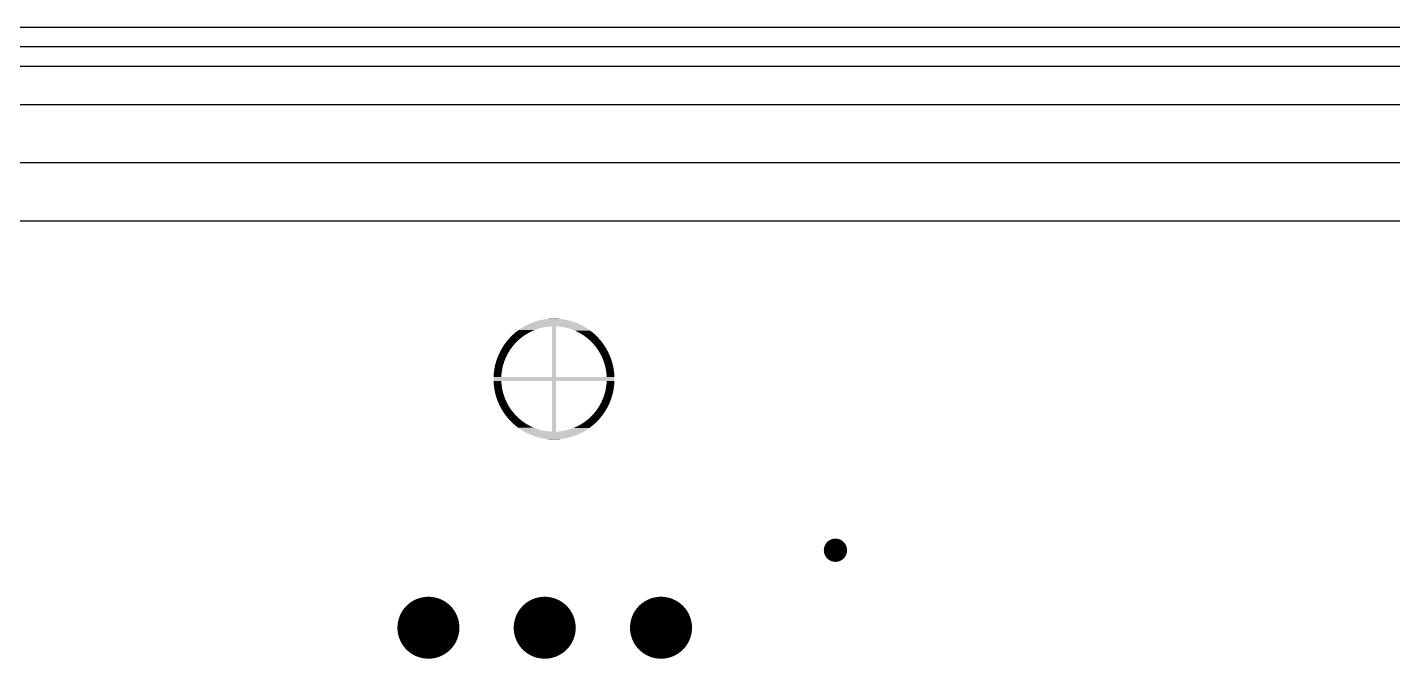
# Model space of a CAD drawing. Extents: x 295 to 953, y 10 to 290.
# Drawn here: x 601.25 to 645.98, y 196.32 to 217.02 of the extents above; entities that cross this region are included whole.
import ezdxf

# ---------------------------------------------------------------- set-up
doc = ezdxf.new("R2010")
doc.units = 0
doc.header["$LTSCALE"] = 5
doc.header["$MEASUREMENT"] = 0
doc.layers.get('0').update_dxf_attribs({"linetype": 'CONTINUOUS', "lineweight": 25})
doc.layers.add('DV-ABPB-A4_IN3', color=5, linetype='CONTINUOUS')

msp = doc.modelspace()

# ---------------------------------------------------------------- linework, layer by layer
at = {"color": 7}
for points, const_width in [([(627.534, 199.873, 1), (627.915, 199.873, 1)], 0.381), ([(613.882, 197.333, 1), (614.898, 197.333, 1)], 1.016), ([(617.692, 197.333, 1), (618.708, 197.333, 1)], 1.016), ([(621.502, 197.333, 1), (622.518, 197.333, 1)], 1.016)]:
    msp.add_lwpolyline(points, format="xyb", close=True, dxfattribs=dict(at, const_width=const_width))
for points in [[(617.342, 207.091), (617.371, 207.112), (617.864, 207.091), (617.92, 207.112)], [(617.371, 207.112), (617.374, 207.114), (617.92, 207.112), (617.926, 207.114)], [(617.374, 207.114), (617.4, 207.131), (617.926, 207.114), (617.976, 207.131)], [(617.4, 207.131), (617.425, 207.148), (617.976, 207.131), (618.032, 207.148)], [(617.425, 207.148), (617.427, 207.149), (618.032, 207.148), (618.037, 207.149)], [(617.427, 207.149), (617.449, 207.163), (618.037, 207.149), (618.09, 207.163)], [(617.449, 207.163), (617.471, 207.177), (618.09, 207.163), (618.147, 207.177)], [(617.471, 207.177), (617.481, 207.183), (618.147, 207.177), (618.181, 207.183)], [(617.481, 207.183), (617.489, 207.188), (618.181, 207.183), (618.206, 207.188)], [(617.489, 207.188), (617.505, 207.197), (618.206, 207.188), (618.264, 207.197)], [(617.505, 207.197), (617.518, 207.204), (618.264, 207.197), (618.323, 207.204)], [(617.518, 207.204), (617.527, 207.21), (618.323, 207.204), (618.382, 207.21)], [(617.527, 207.21), (617.532, 207.213), (618.382, 207.21), (618.441, 207.213)], [(617.532, 207.213), (617.536, 207.215), (619.477, 207.213), (619.473, 207.215)], [(617.536, 207.215), (617.586, 207.242), (619.473, 207.215), (619.423, 207.242)], [(617.586, 207.242), (617.592, 207.245), (619.423, 207.242), (619.417, 207.245)], [(617.592, 207.245), (617.643, 207.271), (619.417, 207.245), (619.366, 207.271)], [(617.643, 207.271), (617.648, 207.273), (619.366, 207.271), (619.36, 207.273)], [(617.648, 207.273), (617.701, 207.297), (619.36, 207.273), (619.308, 207.297)], [(617.701, 207.297), (617.706, 207.3), (619.308, 207.297), (619.303, 207.3)], [(617.706, 207.3), (617.759, 207.322), (619.303, 207.3), (619.25, 207.322)], [(617.759, 207.322), (617.765, 207.325), (619.25, 207.322), (619.244, 207.325)], [(617.765, 207.325), (617.818, 207.345), (619.244, 207.325), (619.191, 207.345)], [(617.818, 207.345), (617.824, 207.347), (619.191, 207.345), (619.185, 207.347)], [(617.824, 207.347), (617.878, 207.366), (619.185, 207.347), (619.131, 207.366)], [(617.878, 207.366), (617.884, 207.368), (619.131, 207.366), (619.125, 207.368)], [(617.884, 207.368), (617.939, 207.385), (619.125, 207.368), (619.071, 207.385)], [(617.939, 207.385), (617.944, 207.387), (619.071, 207.385), (619.064, 207.387)], [(617.944, 207.387), (618, 207.402), (619.064, 207.387), (619.009, 207.402)], [(618, 207.402), (618.005, 207.404), (619.009, 207.402), (619.003, 207.404)], [(618.005, 207.404), (618.061, 207.418), (619.003, 207.404), (618.948, 207.418)], [(618.061, 207.418), (618.067, 207.419), (618.948, 207.418), (618.942, 207.419)], [(618.067, 207.419), (618.124, 207.431), (618.942, 207.419), (618.886, 207.431)], [(618.124, 207.431), (618.129, 207.432), (618.886, 207.431), (618.879, 207.432)], [(618.129, 207.432), (618.186, 207.442), (618.879, 207.432), (618.823, 207.442)], [(618.186, 207.442), (618.192, 207.443), (618.823, 207.442), (618.817, 207.443)], [(618.192, 207.443), (618.249, 207.451), (618.817, 207.443), (618.761, 207.451)], [(618.249, 207.451), (618.254, 207.452), (618.761, 207.451), (618.754, 207.452)], [(618.254, 207.452), (618.312, 207.458), (618.754, 207.452), (618.698, 207.458)], [(618.312, 207.458), (618.317, 207.459), (618.698, 207.458), (618.69, 207.459)], [(618.317, 207.459), (618.376, 207.464), (618.69, 207.459), (618.634, 207.464)], [(618.376, 207.464), (618.381, 207.464), (618.634, 207.464), (618.626, 207.464)], [(618.381, 207.464), (618.44, 207.467), (618.626, 207.464), (618.571, 207.467)], [(618.44, 207.467), (618.444, 207.467), (618.571, 207.467), (618.56, 207.467)], [(618.441, 205.55), (618.441, 207.213), (618.568, 205.55), (618.568, 207.213)], [(618.444, 207.467), (618.508, 207.468), (618.56, 207.467), (618.508, 207.468)], [(618.584, 207.212), (618.568, 207.213), (619.478, 207.212), (619.477, 207.213)], [(618.607, 207.211), (618.584, 207.212), (619.48, 207.211), (619.478, 207.212)], [(618.666, 207.206), (618.607, 207.211), (619.488, 207.206), (619.48, 207.211)], [(618.724, 207.2), (618.666, 207.206), (619.499, 207.2), (619.488, 207.206)], [(618.783, 207.191), (618.724, 207.2), (619.514, 207.191), (619.499, 207.2)], [(618.841, 207.181), (618.783, 207.191), (619.532, 207.181), (619.514, 207.191)], [(618.845, 207.18), (618.841, 207.181), (619.533, 207.18), (619.532, 207.181)], [(618.899, 207.168), (618.845, 207.18), (619.552, 207.168), (619.533, 207.18)], [(618.957, 207.154), (618.899, 207.168), (619.575, 207.154), (619.552, 207.168)], [(618.983, 207.146), (618.957, 207.154), (619.587, 207.146), (619.575, 207.154)], [(619.014, 207.137), (618.983, 207.146), (619.6, 207.137), (619.587, 207.146)], [(619.07, 207.119), (619.014, 207.137), (619.627, 207.119), (619.6, 207.137)], [(619.092, 207.111), (619.07, 207.119), (619.639, 207.111), (619.627, 207.119)], [(619.126, 207.098), (619.092, 207.111), (619.656, 207.098), (619.639, 207.111)], [(616.907, 206.658), (616.92, 206.676), (617.235, 206.658), (617.252, 206.676)], [(616.92, 206.676), (616.939, 206.701), (617.252, 206.676), (617.276, 206.701)], [(616.939, 206.701), (616.958, 206.726), (617.276, 206.701), (617.301, 206.726)], [(616.958, 206.726), (616.972, 206.742), (617.301, 206.726), (617.318, 206.742)], [(616.972, 206.742), (616.999, 206.775), (617.318, 206.742), (617.354, 206.775)], [(616.999, 206.775), (617.006, 206.782), (617.354, 206.775), (617.362, 206.782)], [(617.006, 206.782), (617.04, 206.82), (617.362, 206.782), (617.407, 206.82)], [(617.04, 206.82), (617.041, 206.822), (617.407, 206.82), (617.409, 206.822)], [(617.041, 206.822), (617.074, 206.857), (617.409, 206.822), (617.453, 206.857)], [(617.074, 206.857), (617.084, 206.868), (617.453, 206.857), (617.468, 206.868)], [(617.084, 206.868), (617.109, 206.893), (617.468, 206.868), (617.501, 206.893)], [(617.109, 206.893), (617.129, 206.913), (617.501, 206.893), (617.531, 206.913)], [(617.129, 206.913), (617.143, 206.926), (617.531, 206.913), (617.55, 206.926)], [(617.143, 206.926), (617.176, 206.956), (617.55, 206.926), (617.597, 206.956)], [(617.176, 206.956), (617.178, 206.958), (617.597, 206.956), (617.6, 206.958)], [(617.178, 206.958), (617.212, 206.988), (617.6, 206.958), (617.651, 206.988)], [(617.212, 206.988), (617.224, 206.998), (617.651, 206.988), (617.669, 206.998)], [(617.224, 206.998), (617.246, 207.017), (617.669, 206.998), (617.703, 207.017)], [(617.246, 207.017), (617.273, 207.038), (617.703, 207.017), (617.746, 207.038)], [(617.273, 207.038), (617.279, 207.043), (617.746, 207.038), (617.756, 207.043)], [(617.279, 207.043), (617.311, 207.068), (617.756, 207.043), (617.81, 207.068)], [(617.311, 207.068), (617.323, 207.077), (617.81, 207.068), (617.831, 207.077)], [(617.323, 207.077), (617.342, 207.091), (617.831, 207.077), (617.864, 207.091)], [(619.18, 207.076), (619.126, 207.098), (619.687, 207.076), (619.656, 207.098)], [(619.187, 207.073), (619.18, 207.076), (619.691, 207.073), (619.687, 207.076)], [(619.235, 207.052), (619.187, 207.073), (619.719, 207.052), (619.691, 207.073)], [(619.27, 207.035), (619.235, 207.052), (619.741, 207.035), (619.719, 207.052)], [(619.288, 207.026), (619.27, 207.035), (619.751, 207.026), (619.741, 207.035)], [(619.34, 206.998), (619.288, 207.026), (619.785, 206.998), (619.751, 207.026)], [(619.347, 206.994), (619.34, 206.998), (619.79, 206.994), (619.785, 206.998)], [(619.392, 206.969), (619.347, 206.994), (619.819, 206.969), (619.79, 206.994)], [(619.418, 206.952), (619.392, 206.969), (619.838, 206.952), (619.819, 206.969)], [(619.442, 206.937), (619.418, 206.952), (619.853, 206.937), (619.838, 206.952)], [(619.484, 206.909), (619.442, 206.937), (619.884, 206.909), (619.853, 206.937)], [(619.491, 206.904), (619.484, 206.909), (619.888, 206.904), (619.884, 206.909)], [(619.539, 206.87), (619.491, 206.904), (619.923, 206.87), (619.888, 206.904)], [(619.547, 206.864), (619.539, 206.87), (619.929, 206.864), (619.923, 206.87)], [(619.586, 206.833), (619.547, 206.864), (619.957, 206.833), (619.929, 206.864)], [(619.605, 206.818), (619.586, 206.833), (619.972, 206.818), (619.957, 206.833)], [(619.631, 206.796), (619.605, 206.818), (619.991, 206.796), (619.972, 206.818)], [(619.66, 206.77), (619.631, 206.796), (620.014, 206.77), (619.991, 206.796)], [(619.676, 206.756), (619.66, 206.77), (620.025, 206.756), (620.014, 206.77)], [(619.713, 206.721), (619.676, 206.756), (620.054, 206.721), (620.025, 206.756)], [(619.718, 206.715), (619.713, 206.721), (620.059, 206.715), (620.054, 206.721)], [(619.76, 206.673), (619.718, 206.715), (620.091, 206.673), (620.059, 206.715)], [(619.762, 206.671), (619.76, 206.673), (620.093, 206.671), (620.091, 206.673)], [(619.8, 206.629), (619.762, 206.671), (620.123, 206.629), (620.093, 206.671)], [(616.647, 206.176), (616.663, 206.217), (616.921, 206.176), (616.939, 206.217)], [(616.663, 206.217), (616.67, 206.235), (616.939, 206.217), (616.948, 206.235)], [(616.67, 206.235), (616.685, 206.27), (616.948, 206.235), (616.965, 206.27)], [(616.685, 206.27), (616.695, 206.293), (616.965, 206.27), (616.978, 206.293)], [(616.695, 206.293), (616.708, 206.322), (616.978, 206.293), (616.993, 206.322)], [(616.708, 206.322), (616.722, 206.351), (616.993, 206.322), (617.009, 206.351)], [(616.722, 206.351), (616.733, 206.374), (617.009, 206.351), (617.022, 206.374)], [(616.733, 206.374), (616.75, 206.408), (617.022, 206.374), (617.044, 206.408)], [(616.75, 206.408), (616.759, 206.424), (617.044, 206.408), (617.054, 206.424)], [(616.759, 206.424), (616.781, 206.463), (617.054, 206.424), (617.08, 206.463)], [(616.781, 206.463), (616.787, 206.473), (617.08, 206.463), (617.087, 206.473)], [(616.787, 206.473), (616.813, 206.518), (617.087, 206.473), (617.119, 206.518)], [(616.813, 206.518), (616.815, 206.521), (617.119, 206.518), (617.121, 206.521)], [(616.815, 206.521), (616.845, 206.568), (617.121, 206.521), (617.158, 206.568)], [(616.845, 206.568), (616.847, 206.572), (617.158, 206.568), (617.161, 206.572)], [(616.847, 206.572), (616.875, 206.614), (617.161, 206.572), (617.196, 206.614)], [(616.875, 206.614), (616.882, 206.624), (617.196, 206.614), (617.205, 206.624)], [(616.882, 206.624), (616.907, 206.658), (617.205, 206.624), (617.235, 206.658)], [(619.808, 206.619), (619.8, 206.629), (620.13, 206.619), (620.123, 206.629)], [(619.838, 206.584), (619.808, 206.619), (620.154, 206.584), (620.13, 206.619)], [(619.852, 206.567), (619.838, 206.584), (620.166, 206.567), (620.154, 206.584)], [(619.875, 206.538), (619.852, 206.567), (620.184, 206.538), (620.166, 206.567)], [(619.894, 206.513), (619.875, 206.538), (620.199, 206.513), (620.184, 206.538)], [(619.91, 206.49), (619.894, 206.513), (620.213, 206.49), (620.199, 206.513)], [(619.932, 206.458), (619.91, 206.49), (620.231, 206.458), (620.213, 206.49)], [(619.944, 206.441), (619.932, 206.458), (620.24, 206.441), (620.231, 206.458)], [(619.969, 206.402), (619.944, 206.441), (620.261, 206.402), (620.24, 206.441)], [(619.976, 206.391), (619.969, 206.402), (620.267, 206.391), (620.261, 206.402)], [(620.003, 206.346), (619.976, 206.391), (620.29, 206.346), (620.267, 206.391)], [(620.006, 206.34), (620.003, 206.346), (620.292, 206.34), (620.29, 206.346)], [(620.034, 206.288), (620.006, 206.34), (620.316, 206.288), (620.292, 206.34)], [(620.061, 206.235), (620.035, 206.288), (620.339, 206.235), (620.316, 206.288)], [(620.064, 206.229), (620.061, 206.235), (620.341, 206.229), (620.339, 206.235)], [(620.086, 206.182), (620.064, 206.229), (620.36, 206.182), (620.341, 206.229)], [(616.543, 205.765), (616.55, 205.809), (616.8, 205.765), (616.808, 205.809)], [(616.55, 205.809), (616.552, 205.824), (616.808, 205.809), (616.81, 205.824)], [(616.552, 205.824), (616.561, 205.871), (616.81, 205.824), (616.821, 205.871)], [(616.561, 205.871), (616.563, 205.882), (616.821, 205.871), (616.823, 205.882)], [(616.563, 205.882), (616.574, 205.933), (616.823, 205.882), (616.836, 205.933)], [(616.574, 205.933), (616.576, 205.939), (616.836, 205.933), (616.838, 205.939)], [(616.576, 205.939), (616.59, 205.995), (616.838, 205.939), (616.854, 205.995)], [(616.59, 205.996), (616.606, 206.052), (616.854, 205.996), (616.872, 206.052)], [(616.59, 205.995), (616.59, 205.996), (616.854, 205.995), (616.854, 205.996)], [(616.606, 206.052), (616.607, 206.056), (616.872, 206.052), (616.874, 206.056)], [(616.607, 206.056), (616.623, 206.108), (616.874, 206.056), (616.893, 206.108)], [(616.623, 206.108), (616.626, 206.116), (616.893, 206.108), (616.896, 206.116)], [(616.626, 206.116), (616.642, 206.163), (616.896, 206.116), (616.915, 206.163)], [(616.642, 206.163), (616.647, 206.176), (616.915, 206.163), (616.921, 206.176)], [(620.09, 206.17), (620.086, 206.182), (620.364, 206.17), (620.36, 206.182)], [(620.109, 206.127), (620.09, 206.17), (620.379, 206.127), (620.364, 206.17)], [(620.115, 206.11), (620.109, 206.127), (620.385, 206.11), (620.379, 206.127)], [(620.13, 206.072), (620.115, 206.11), (620.397, 206.072), (620.385, 206.11)], [(620.137, 206.05), (620.13, 206.072), (620.404, 206.05), (620.397, 206.072)], [(620.149, 206.016), (620.137, 206.05), (620.414, 206.016), (620.404, 206.05)], [(620.157, 205.989), (620.149, 206.016), (620.421, 205.989), (620.414, 206.016)], [(620.166, 205.959), (620.157, 205.989), (620.428, 205.959), (620.421, 205.989)], [(620.174, 205.927), (620.166, 205.959), (620.436, 205.927), (620.428, 205.959)], [(620.181, 205.902), (620.174, 205.927), (620.442, 205.902), (620.436, 205.927)], [(620.19, 205.865), (620.181, 205.902), (620.449, 205.865), (620.442, 205.902)], [(620.194, 205.844), (620.19, 205.865), (620.453, 205.844), (620.449, 205.865)], [(620.202, 205.803), (620.194, 205.844), (620.46, 205.803), (620.453, 205.844)], [(620.206, 205.786), (620.202, 205.803), (620.463, 205.786), (620.46, 205.803)], [(620.213, 205.74), (620.206, 205.786), (620.469, 205.74), (620.463, 205.786)], [(616.523, 205.487), (616.524, 205.55), (620.486, 205.487), (620.485, 205.55)], [(616.524, 205.423), (616.523, 205.487), (620.485, 205.423), (620.486, 205.487)], [(616.524, 205.55), (616.525, 205.556), (616.778, 205.55), (616.779, 205.556)], [(616.527, 205.364), (616.524, 205.423), (616.782, 205.364), (616.778, 205.423)], [(616.525, 205.556), (616.526, 205.589), (616.779, 205.556), (616.78, 205.589)], [(616.526, 205.589), (616.528, 205.62), (616.78, 205.589), (616.783, 205.62)], [(616.527, 205.36), (616.527, 205.364), (616.782, 205.36), (616.782, 205.364)], [(616.532, 205.305), (616.527, 205.36), (616.787, 205.305), (616.782, 205.36)], [(616.528, 205.62), (616.53, 205.648), (616.783, 205.62), (616.785, 205.648)], [(616.53, 205.648), (616.533, 205.683), (616.785, 205.648), (616.789, 205.683)], [(616.533, 205.683), (616.536, 205.707), (616.789, 205.683), (616.791, 205.707)], [(616.536, 205.707), (616.54, 205.746), (616.791, 205.707), (616.797, 205.746)], [(616.54, 205.746), (616.543, 205.765), (616.797, 205.746), (616.8, 205.765)], [(618.441, 203.761), (618.441, 205.423), (618.568, 203.761), (618.568, 205.423)], [(620.215, 205.727), (620.213, 205.74), (620.471, 205.727), (620.469, 205.74)], [(620.221, 205.677), (620.215, 205.727), (620.477, 205.677), (620.471, 205.727)], [(620.22, 205.291), (620.224, 205.326), (620.476, 205.291), (620.479, 205.326)], [(620.222, 205.668), (620.221, 205.677), (620.477, 205.668), (620.477, 205.677)], [(620.227, 205.614), (620.222, 205.668), (620.482, 205.614), (620.477, 205.668)], [(620.224, 205.326), (620.226, 205.354), (620.479, 205.326), (620.481, 205.354)], [(620.226, 205.354), (620.229, 205.385), (620.481, 205.354), (620.483, 205.385)], [(620.227, 205.609), (620.227, 205.614), (620.482, 205.609), (620.482, 205.614)], [(620.231, 205.55), (620.227, 205.609), (620.485, 205.55), (620.482, 205.609)], [(620.229, 205.385), (620.23, 205.417), (620.483, 205.385), (620.484, 205.417)], [(620.23, 205.417), (620.231, 205.423), (620.484, 205.417), (620.485, 205.423)], [(616.532, 205.297), (616.532, 205.305), (616.788, 205.297), (616.787, 205.305)], [(616.538, 205.246), (616.532, 205.297), (616.794, 205.246), (616.788, 205.297)], [(616.54, 205.234), (616.538, 205.246), (616.796, 205.234), (616.794, 205.246)], [(616.546, 205.188), (616.54, 205.234), (616.803, 205.188), (616.796, 205.234)], [(616.549, 205.171), (616.546, 205.188), (616.807, 205.171), (616.803, 205.188)], [(616.556, 205.13), (616.549, 205.171), (616.815, 205.13), (616.807, 205.171)], [(616.56, 205.108), (616.556, 205.13), (616.819, 205.108), (616.815, 205.13)], [(616.567, 205.072), (616.56, 205.108), (616.828, 205.072), (616.819, 205.108)], [(616.573, 205.046), (616.567, 205.072), (616.835, 205.046), (616.828, 205.072)], [(616.581, 205.015), (616.573, 205.046), (616.843, 205.015), (616.835, 205.046)], [(616.588, 204.985), (616.581, 205.015), (616.852, 204.985), (616.843, 205.015)], [(616.595, 204.958), (616.588, 204.985), (616.86, 204.958), (616.852, 204.985)], [(616.605, 204.924), (616.595, 204.958), (616.872, 204.924), (616.86, 204.958)], [(616.612, 204.902), (616.605, 204.924), (616.879, 204.902), (616.872, 204.924)], [(616.624, 204.863), (616.612, 204.902), (616.894, 204.863), (616.879, 204.902)], [(620.116, 204.866), (620.135, 204.918), (620.386, 204.866), (620.402, 204.918)], [(620.135, 204.918), (620.137, 204.921), (620.402, 204.918), (620.403, 204.921)], [(620.137, 204.921), (620.155, 204.978), (620.403, 204.921), (620.419, 204.978)], [(620.155, 204.979), (620.171, 205.034), (620.419, 204.979), (620.433, 205.034)], [(620.155, 204.978), (620.155, 204.979), (620.419, 204.978), (620.419, 204.979)], [(620.171, 205.034), (620.173, 205.04), (620.433, 205.034), (620.435, 205.04)], [(620.173, 205.04), (620.186, 205.092), (620.435, 205.04), (620.446, 205.092)], [(620.186, 205.092), (620.188, 205.102), (620.446, 205.092), (620.448, 205.102)], [(620.188, 205.102), (620.199, 205.15), (620.448, 205.102), (620.457, 205.15)], [(620.199, 205.15), (620.201, 205.165), (620.457, 205.15), (620.459, 205.165)], [(620.201, 205.165), (620.209, 205.208), (620.459, 205.165), (620.466, 205.208)], [(620.209, 205.208), (620.212, 205.228), (620.466, 205.208), (620.469, 205.228)], [(620.212, 205.228), (620.218, 205.267), (620.469, 205.228), (620.473, 205.267)], [(620.218, 205.267), (620.22, 205.291), (620.473, 205.267), (620.476, 205.291)], [(616.63, 204.846), (616.624, 204.863), (616.9, 204.846), (616.894, 204.863)], [(616.645, 204.803), (616.63, 204.846), (616.919, 204.803), (616.9, 204.846)], [(616.649, 204.792), (616.645, 204.803), (616.923, 204.792), (616.919, 204.803)], [(616.668, 204.744), (616.649, 204.792), (616.945, 204.744), (616.923, 204.792)], [(616.67, 204.738), (616.668, 204.744), (616.948, 204.738), (616.945, 204.744)], [(616.693, 204.685), (616.67, 204.738), (616.974, 204.685), (616.948, 204.738)], [(616.717, 204.633), (616.693, 204.685), (617.003, 204.633), (616.975, 204.685)], [(616.693, 204.685), (616.693, 204.685), (616.975, 204.685), (616.974, 204.685)], [(616.719, 204.628), (616.717, 204.633), (617.006, 204.628), (617.003, 204.633)], [(616.742, 204.582), (616.719, 204.628), (617.033, 204.582), (617.006, 204.628)], [(616.748, 204.571), (616.742, 204.582), (617.04, 204.571), (617.033, 204.582)], [(616.769, 204.532), (616.748, 204.571), (617.065, 204.532), (617.04, 204.571)], [(616.778, 204.515), (616.769, 204.532), (617.077, 204.515), (617.065, 204.532)], [(616.796, 204.483), (616.778, 204.515), (617.099, 204.483), (617.077, 204.515)], [(616.81, 204.461), (616.796, 204.483), (617.115, 204.461), (617.099, 204.483)], [(616.825, 204.436), (616.81, 204.461), (617.134, 204.436), (617.115, 204.461)], [(616.843, 204.407), (616.825, 204.436), (617.157, 204.407), (617.134, 204.436)], [(619.851, 204.405), (619.888, 204.452), (620.164, 204.405), (620.194, 204.452)], [(619.888, 204.452), (619.89, 204.455), (620.194, 204.452), (620.196, 204.455)], [(619.89, 204.455), (619.922, 204.5), (620.196, 204.455), (620.222, 204.5)], [(619.922, 204.5), (619.929, 204.51), (620.222, 204.5), (620.228, 204.51)], [(619.929, 204.51), (619.955, 204.549), (620.228, 204.51), (620.25, 204.549)], [(619.955, 204.549), (619.965, 204.566), (620.25, 204.549), (620.259, 204.566)], [(619.965, 204.566), (619.987, 204.6), (620.259, 204.566), (620.276, 204.6)], [(619.987, 204.6), (620, 204.622), (620.276, 204.6), (620.287, 204.622)], [(620, 204.622), (620.016, 204.651), (620.287, 204.622), (620.301, 204.651)], [(620.016, 204.651), (620.031, 204.68), (620.301, 204.651), (620.314, 204.68)], [(620.031, 204.68), (620.044, 204.703), (620.314, 204.68), (620.324, 204.703)], [(620.044, 204.703), (620.061, 204.738), (620.324, 204.703), (620.339, 204.738)], [(620.061, 204.738), (620.07, 204.757), (620.339, 204.738), (620.346, 204.757)], [(620.07, 204.757), (620.088, 204.797), (620.346, 204.757), (620.362, 204.797)], [(620.088, 204.797), (620.094, 204.811), (620.362, 204.797), (620.367, 204.811)], [(620.094, 204.811), (620.113, 204.857), (620.367, 204.811), (620.383, 204.857)], [(620.113, 204.857), (620.116, 204.866), (620.383, 204.857), (620.386, 204.866)], [(616.855, 204.389), (616.843, 204.407), (617.171, 204.389), (617.157, 204.407)], [(616.879, 204.354), (616.855, 204.389), (617.201, 204.354), (617.171, 204.389)], [(616.886, 204.344), (616.879, 204.354), (617.209, 204.344), (617.201, 204.354)], [(616.916, 204.303), (616.886, 204.344), (617.247, 204.303), (617.209, 204.344)], [(616.918, 204.3), (616.916, 204.303), (617.249, 204.3), (617.247, 204.303)], [(616.95, 204.258), (616.918, 204.3), (617.291, 204.258), (617.249, 204.3)], [(616.955, 204.252), (616.95, 204.258), (617.296, 204.252), (617.291, 204.258)], [(616.984, 204.217), (616.955, 204.252), (617.333, 204.217), (617.296, 204.252)], [(616.995, 204.203), (616.984, 204.217), (617.349, 204.203), (617.333, 204.217)], [(617.018, 204.178), (616.995, 204.203), (617.378, 204.178), (617.349, 204.203)], [(617.037, 204.156), (617.018, 204.178), (617.404, 204.156), (617.378, 204.178)], [(617.052, 204.14), (617.037, 204.156), (617.423, 204.14), (617.404, 204.156)], [(617.08, 204.109), (617.052, 204.14), (617.462, 204.109), (617.423, 204.14)], [(617.086, 204.104), (617.08, 204.109), (617.47, 204.104), (617.462, 204.109)], [(617.121, 204.069), (617.086, 204.104), (617.518, 204.069), (617.47, 204.104)], [(617.125, 204.065), (617.121, 204.069), (617.525, 204.065), (617.518, 204.069)], [(617.156, 204.036), (617.125, 204.065), (617.567, 204.036), (617.525, 204.065)], [(617.171, 204.021), (617.156, 204.036), (617.591, 204.021), (617.567, 204.036)], [(617.19, 204.005), (617.171, 204.021), (617.617, 204.005), (617.591, 204.021)], [(617.219, 203.979), (617.19, 204.005), (617.662, 203.979), (617.617, 204.005)], [(617.224, 203.975), (617.219, 203.979), (617.669, 203.975), (617.662, 203.979)], [(619.34, 203.975), (619.358, 203.985), (619.785, 203.975), (619.797, 203.985)], [(619.358, 203.985), (619.409, 204.015), (619.797, 203.985), (619.831, 204.015)], [(619.409, 204.015), (619.412, 204.017), (619.831, 204.015), (619.833, 204.017)], [(619.412, 204.017), (619.459, 204.047), (619.833, 204.017), (619.865, 204.047)], [(619.459, 204.047), (619.478, 204.06), (619.865, 204.047), (619.88, 204.06)], [(619.478, 204.06), (619.508, 204.081), (619.88, 204.06), (619.9, 204.081)], [(619.508, 204.081), (619.541, 204.105), (619.9, 204.081), (619.925, 204.105)], [(619.541, 204.105), (619.556, 204.116), (619.925, 204.105), (619.935, 204.116)], [(619.556, 204.116), (619.6, 204.151), (619.935, 204.116), (619.968, 204.151)], [(619.6, 204.151), (619.602, 204.153), (619.968, 204.151), (619.969, 204.153)], [(619.602, 204.153), (619.647, 204.191), (619.969, 204.153), (620.003, 204.191)], [(619.647, 204.191), (619.655, 204.199), (620.003, 204.191), (620.01, 204.199)], [(619.655, 204.199), (619.691, 204.231), (620.01, 204.199), (620.037, 204.231)], [(619.691, 204.231), (619.708, 204.248), (620.037, 204.231), (620.05, 204.248)], [(619.708, 204.248), (619.733, 204.273), (620.05, 204.248), (620.07, 204.273)], [(619.733, 204.273), (619.757, 204.298), (620.07, 204.273), (620.089, 204.298)], [(619.757, 204.298), (619.774, 204.316), (620.089, 204.298), (620.102, 204.316)], [(619.774, 204.316), (619.804, 204.349), (620.102, 204.316), (620.127, 204.349)], [(619.804, 204.349), (619.813, 204.36), (620.127, 204.349), (620.134, 204.36)], [(619.813, 204.36), (619.848, 204.402), (620.134, 204.36), (620.162, 204.402)], [(619.848, 204.402), (619.851, 204.405), (620.162, 204.402), (620.164, 204.405)], [(617.258, 203.947), (617.224, 203.975), (617.721, 203.947), (617.669, 203.975)], [(617.268, 203.939), (617.258, 203.947), (617.739, 203.939), (617.721, 203.947)], [(617.29, 203.921), (617.268, 203.939), (617.774, 203.921), (617.739, 203.939)], [(617.318, 203.9), (617.29, 203.921), (617.822, 203.9), (617.774, 203.921)], [(617.322, 203.897), (617.318, 203.9), (617.829, 203.897), (617.822, 203.9)], [(617.353, 203.875), (617.322, 203.897), (617.883, 203.875), (617.829, 203.897)], [(617.37, 203.863), (617.353, 203.875), (617.917, 203.863), (617.883, 203.875)], [(617.382, 203.855), (617.37, 203.863), (617.939, 203.855), (617.917, 203.863)], [(617.409, 203.836), (617.382, 203.855), (617.995, 203.836), (617.939, 203.855)], [(617.422, 203.827), (617.409, 203.836), (618.026, 203.827), (617.995, 203.836)], [(617.434, 203.82), (617.422, 203.827), (618.052, 203.82), (618.026, 203.827)], [(617.457, 203.805), (617.434, 203.82), (618.11, 203.805), (618.052, 203.82)], [(617.476, 203.794), (617.457, 203.805), (618.164, 203.794), (618.11, 203.805)], [(617.477, 203.793), (617.476, 203.794), (618.168, 203.793), (618.164, 203.794)], [(617.495, 203.782), (617.477, 203.793), (618.226, 203.782), (618.168, 203.793)], [(617.51, 203.774), (617.495, 203.782), (618.285, 203.774), (618.226, 203.782)], [(617.521, 203.767), (617.51, 203.774), (618.343, 203.767), (618.285, 203.774)], [(617.529, 203.763), (617.521, 203.767), (618.402, 203.763), (618.343, 203.767)], [(617.531, 203.761), (617.529, 203.763), (618.425, 203.761), (618.402, 203.763)], [(617.532, 203.761), (617.531, 203.761), (618.441, 203.761), (618.425, 203.761)], [(617.536, 203.758), (617.532, 203.761), (619.473, 203.758), (619.477, 203.761)], [(617.586, 203.731), (617.536, 203.758), (619.423, 203.731), (619.473, 203.758)], [(617.592, 203.728), (617.586, 203.731), (619.417, 203.728), (619.423, 203.731)], [(617.643, 203.703), (617.592, 203.728), (619.366, 203.703), (619.417, 203.728)], [(617.649, 203.7), (617.643, 203.703), (619.361, 203.7), (619.366, 203.703)], [(617.701, 203.676), (617.649, 203.7), (619.308, 203.676), (619.361, 203.7)], [(617.706, 203.674), (617.701, 203.676), (619.303, 203.674), (619.308, 203.676)], [(617.759, 203.651), (617.706, 203.674), (619.25, 203.651), (619.303, 203.674)], [(617.765, 203.649), (617.759, 203.651), (619.244, 203.649), (619.25, 203.651)], [(617.818, 203.628), (617.765, 203.649), (619.191, 203.628), (619.244, 203.649)], [(617.824, 203.626), (617.818, 203.628), (619.185, 203.626), (619.191, 203.628)], [(617.878, 203.607), (617.824, 203.626), (619.131, 203.607), (619.185, 203.626)], [(617.884, 203.605), (617.878, 203.607), (619.125, 203.605), (619.131, 203.607)], [(617.938, 203.588), (617.884, 203.605), (619.07, 203.588), (619.125, 203.605)], [(617.945, 203.586), (617.938, 203.588), (619.065, 203.586), (619.07, 203.588)], [(618, 203.571), (617.945, 203.586), (619.009, 203.571), (619.065, 203.586)], [(618.006, 203.569), (618, 203.571), (619.004, 203.569), (619.009, 203.571)], [(618.061, 203.556), (618.006, 203.569), (618.948, 203.556), (619.004, 203.569)], [(618.067, 203.554), (618.061, 203.556), (618.942, 203.554), (618.948, 203.556)], [(618.123, 203.543), (618.067, 203.554), (618.885, 203.543), (618.942, 203.554)], [(618.13, 203.541), (618.123, 203.543), (618.88, 203.541), (618.885, 203.543)], [(618.186, 203.531), (618.13, 203.541), (618.823, 203.531), (618.88, 203.541)], [(618.192, 203.53), (618.186, 203.531), (618.817, 203.53), (618.823, 203.531)], [(618.248, 203.522), (618.192, 203.53), (618.76, 203.522), (618.817, 203.53)], [(618.568, 203.761), (618.627, 203.764), (619.477, 203.761), (619.482, 203.764)], [(618.627, 203.764), (618.686, 203.769), (619.482, 203.764), (619.491, 203.769)], [(618.686, 203.769), (618.745, 203.776), (619.491, 203.769), (619.504, 203.776)], [(618.745, 203.776), (618.803, 203.786), (619.504, 203.776), (619.52, 203.786)], [(618.803, 203.786), (618.828, 203.79), (619.52, 203.786), (619.528, 203.79)], [(618.828, 203.79), (618.862, 203.797), (619.528, 203.79), (619.538, 203.797)], [(618.862, 203.797), (618.919, 203.81), (619.538, 203.797), (619.56, 203.81)], [(618.919, 203.81), (618.972, 203.824), (619.56, 203.81), (619.582, 203.824)], [(618.972, 203.824), (618.977, 203.825), (619.582, 203.824), (619.584, 203.825)], [(618.977, 203.825), (619.033, 203.842), (619.584, 203.825), (619.609, 203.842)], [(619.033, 203.842), (619.083, 203.859), (619.609, 203.842), (619.635, 203.859)], [(619.083, 203.859), (619.089, 203.862), (619.635, 203.859), (619.638, 203.862)], [(619.089, 203.862), (619.145, 203.883), (619.638, 203.862), (619.667, 203.883)], [(619.145, 203.883), (619.178, 203.896), (619.667, 203.883), (619.686, 203.896)], [(619.178, 203.896), (619.199, 203.905), (619.686, 203.896), (619.698, 203.905)], [(619.199, 203.905), (619.253, 203.93), (619.698, 203.905), (619.73, 203.93)], [(619.253, 203.93), (619.263, 203.935), (619.73, 203.93), (619.736, 203.935)], [(619.263, 203.935), (619.306, 203.957), (619.736, 203.935), (619.763, 203.957)], [(619.306, 203.957), (619.34, 203.975), (619.763, 203.957), (619.785, 203.975)], [(618.255, 203.521), (618.248, 203.522), (618.755, 203.521), (618.76, 203.522)], [(618.311, 203.515), (618.255, 203.521), (618.697, 203.515), (618.755, 203.521)], [(618.319, 203.514), (618.311, 203.515), (618.692, 203.514), (618.697, 203.515)], [(618.375, 203.51), (618.319, 203.514), (618.633, 203.51), (618.692, 203.514)], [(618.382, 203.509), (618.375, 203.51), (618.628, 203.509), (618.633, 203.51)], [(618.438, 203.507), (618.382, 203.509), (618.569, 203.507), (618.628, 203.509)], [(618.449, 203.506), (618.438, 203.507), (618.565, 203.506), (618.569, 203.507)], [(618.501, 203.506), (618.449, 203.506), (618.501, 203.506), (618.565, 203.506)]]:
    msp.add_solid(points, dxfattribs=at)
at = {"layer": 'DV-ABPB-A4_IN3', "color": 7}
for p, q in [((569.305, 217.018), (727.42, 217.018)), ((569.94, 216.383), (724.88, 216.383)), ((570.575, 215.748), (682.335, 215.748)), ((668.365, 214.478), (573.115, 214.478)), ((666.46, 212.573), (574.385, 212.573)), ((576.29, 210.668), (664.555, 210.668))]:
    msp.add_line(p, q, dxfattribs=at)

doc.saveas('drawing.dxf')
